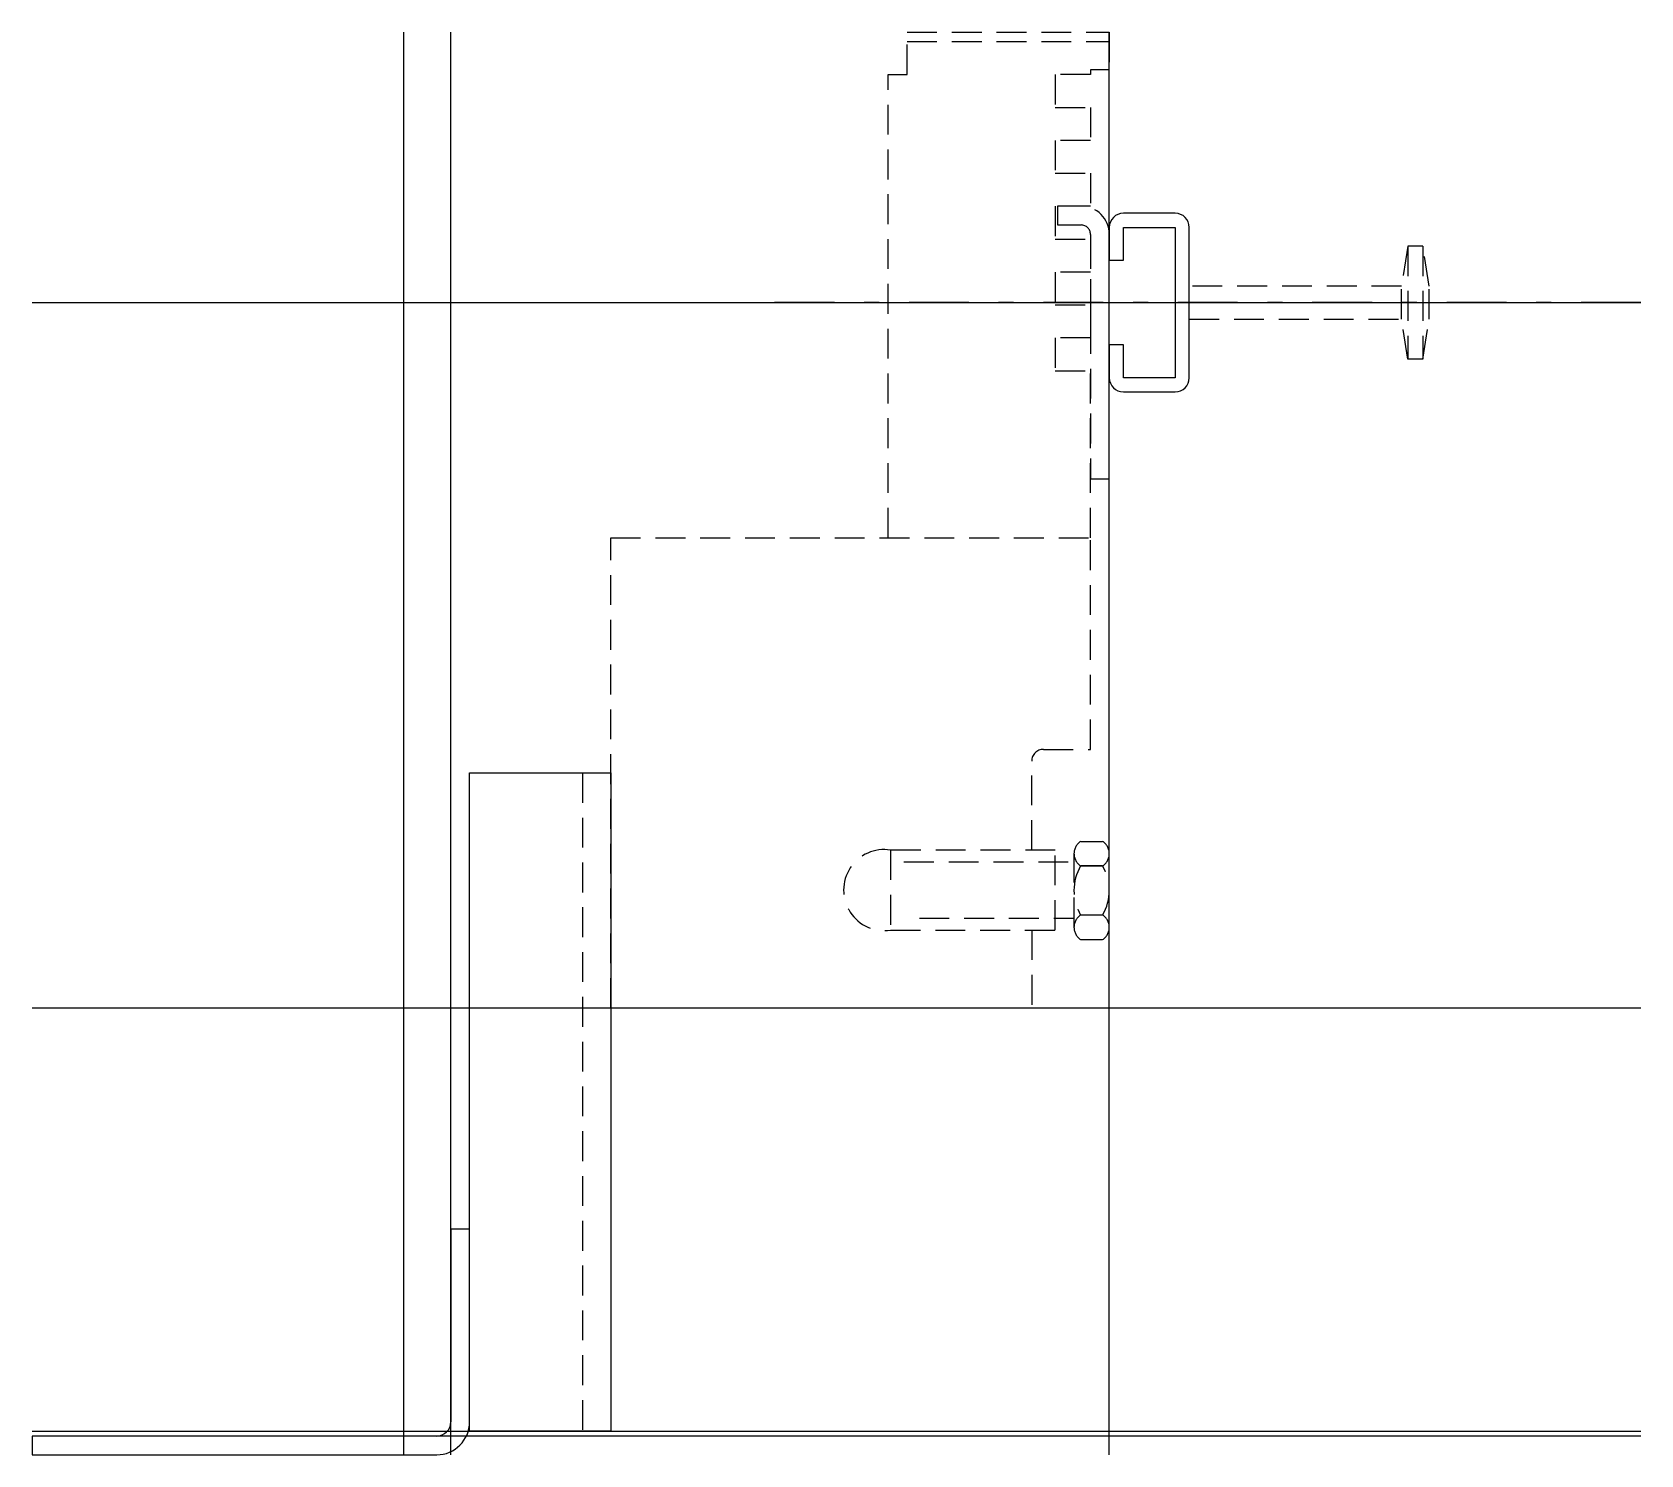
# Model space of a CAD drawing. Extents: x -79 to 263, y -5 to 298.
import ezdxf

# ---------------------------------------------------------------- set-up
doc = ezdxf.new("R2010")
doc.units = 0
doc.linetypes.add('CENTER', pattern=[28.575, 12.7, -6.35, 3.175, -6.35])
doc.linetypes.add('HIDDEN', pattern=[9.525, 6.35, -3.175])
doc.layers.get('0').update_dxf_attribs({"linetype": 'CONTINUOUS'})

msp = doc.modelspace()

# ---------------------------------------------------------------- linework, layer by layer
at = {"linetype": 'CONTINUOUS'}
for p, q in [((0, -5), (0, 297.5)), ((10, -5), (10, 297.5)), ((150, -5), (150, 297.5)), ((150, 221), (150, 259)), ((164, 259), (153, 259)), ((150, 256), (150, 249)), ((153, 249), (153, 256)), ((153, 256), (164, 256)), ((164, 256), (164, 224)), ((167, 224), (167, 256)), ((150, 249), (153, 249)), ((-79, 240), (263, 240)), ((150, 240), (218, 240)), ((153, 231), (150, 231)), ((150, 231), (150, 224)), ((153, 224), (153, 231)), ((164, 224), (153, 224)), ((153, 221), (164, 221)), ((14, 0), (14, 140)), ((14, 140), (44, 140)), ((44, 140), (44, 0)), ((263, 90), (-79, 90)), ((14, 43), (10, 43)), ((10, 43), (10, 2)), ((14, 2), (14, 43)), ((-79, 0), (263, 0)), ((44, 0), (14, 0)), ((263, -1), (-79, -1)), ((7, -1), (-79, -1)), ((-79, -1), (-79, -5)), ((-79, -5), (7, -5))]:
    msp.add_line(p, q, dxfattribs=at)
at = {"linetype": 'HIDDEN'}
for p, q in [((107, 288.5), (107, 297.5)), ((107, 297.5), (150, 297.5)), ((107, 295.5), (150, 295.5)), ((150, 297.5), (150, 289.5)), ((103, 190), (103, 288.5)), ((103, 288.5), (107, 288.5)), ((146, 288.5), (138.5, 288.5)), ((138.5, 288.5), (138.5, 281.5)), ((150, 289.5), (146, 289.5)), ((146, 289.5), (146, 288.5)), ((138.5, 281.5), (146, 281.5)), ((146, 281.5), (146, 274.5)), ((146, 274.5), (138.5, 274.5)), ((138.5, 274.5), (138.5, 267.5)), ((138.5, 267.5), (146, 267.5)), ((146, 267.5), (146, 260.5)), ((146, 260.5), (138.5, 260.5)), ((138.5, 260.5), (138.5, 253.5)), ((144, 260.5), (139, 260.5)), ((139, 260.5), (139, 256.5)), ((139, 256.5), (144, 256.5)), ((138.5, 253.5), (146, 253.5)), ((146, 254.5), (146, 202.5)), ((146, 253.5), (146, 246.5)), ((150, 202.5), (150, 254.5)), ((213.49, 252), (212.12, 243.5)), ((213.49, 252), (213.49, 228)), ((216.63, 252), (213.49, 252)), ((216.63, 252), (216.63, 228)), ((218, 243.5), (216.63, 252)), ((146, 246.5), (138.5, 246.5)), ((138.5, 246.5), (138.5, 239.5)), ((212.12, 243.5), (167, 243.5)), ((212.12, 236.5), (212.12, 243.5)), ((218, 236.5), (218, 243.5)), ((138.5, 239.5), (146, 239.5)), ((146, 239.5), (146, 232.5)), ((167, 236.5), (212.12, 236.5)), ((213.49, 228), (212.12, 236.5)), ((216.63, 228), (218, 236.5)), ((146, 232.5), (138.5, 232.5)), ((138.5, 232.5), (138.5, 225.5)), ((216.63, 228), (213.49, 228)), ((138.5, 225.5), (146, 225.5)), ((146, 190), (146, 225.5)), ((146, 202.5), (150, 202.5)), ((44, 190), (146, 190)), ((44, 90), (44, 190)), ((146, 145), (146, 190)), ((136, 145), (146, 145)), ((133.5, 123.59), (133.5, 142.5)), ((38, 140), (38, 0)), ((138.5, 123.59), (103.5, 123.59)), ((103.5, 123.59), (103.5, 106.59)), ((138.5, 106.59), (138.5, 123.59)), ((143.91, 125.44), (148.58, 125.44)), ((106.34, 121.09), (142.5, 121.09)), ((142.5, 107.17), (142.5, 122.83)), ((143.91, 120.22), (148.58, 120.22)), ((148.58, 120.22), (143.91, 120.22)), ((150, 107.17), (150, 122.83)), ((148.58, 109.78), (143.91, 109.78)), ((148.58, 109.78), (143.91, 109.78)), ((103.5, 106.59), (138.5, 106.59)), ((109.62, 109.09), (142.5, 109.09)), ((133.5, 106.59), (133.5, 90)), ((143.91, 104.56), (148.58, 104.56)), ((133.5, 90), (44, 90))]:
    msp.add_line(p, q, dxfattribs=at)
at = {"linetype": 'CENTER'}
msp.add_line((263, 240), (78, 240), dxfattribs=at)
at = {"linetype": 'HIDDEN'}
for centre, radius, start, end in [((144, 254.5), 6, 0, 90), ((144, 254.5), 2, 0, 90), ((136, 142.5), 2.5, 90, 180), ((102.13, 115.09), 8.61, 80.8316, 279.1684), ((145.6, 122.83), 3.11, 122.9413, 237.0587), ((146.89, 122.83), 3.11, 302.9413, 57.0587), ((152.81, 115), 10.32, 149.6146, 210.3854), ((139.68, 115), 10.32, 329.6146, 30.3854), ((145.6, 107.17), 3.11, 122.9413, 237.0587), ((146.89, 107.17), 3.11, 302.9413, 57.0587)]:
    msp.add_arc(centre, radius, start, end, dxfattribs=at)
at = {"linetype": 'CONTINUOUS'}
for centre, radius, start, end in [((153, 256), 3, 90, 180), ((164, 256), 3, 0, 90), ((153, 224), 3, 180, 270), ((164, 224), 3, 270, 0), ((7, 2), 3, 270, 0), ((7, 2), 7, 270, 360)]:
    msp.add_arc(centre, radius, start, end, dxfattribs=at)

doc.saveas('drawing.dxf')
